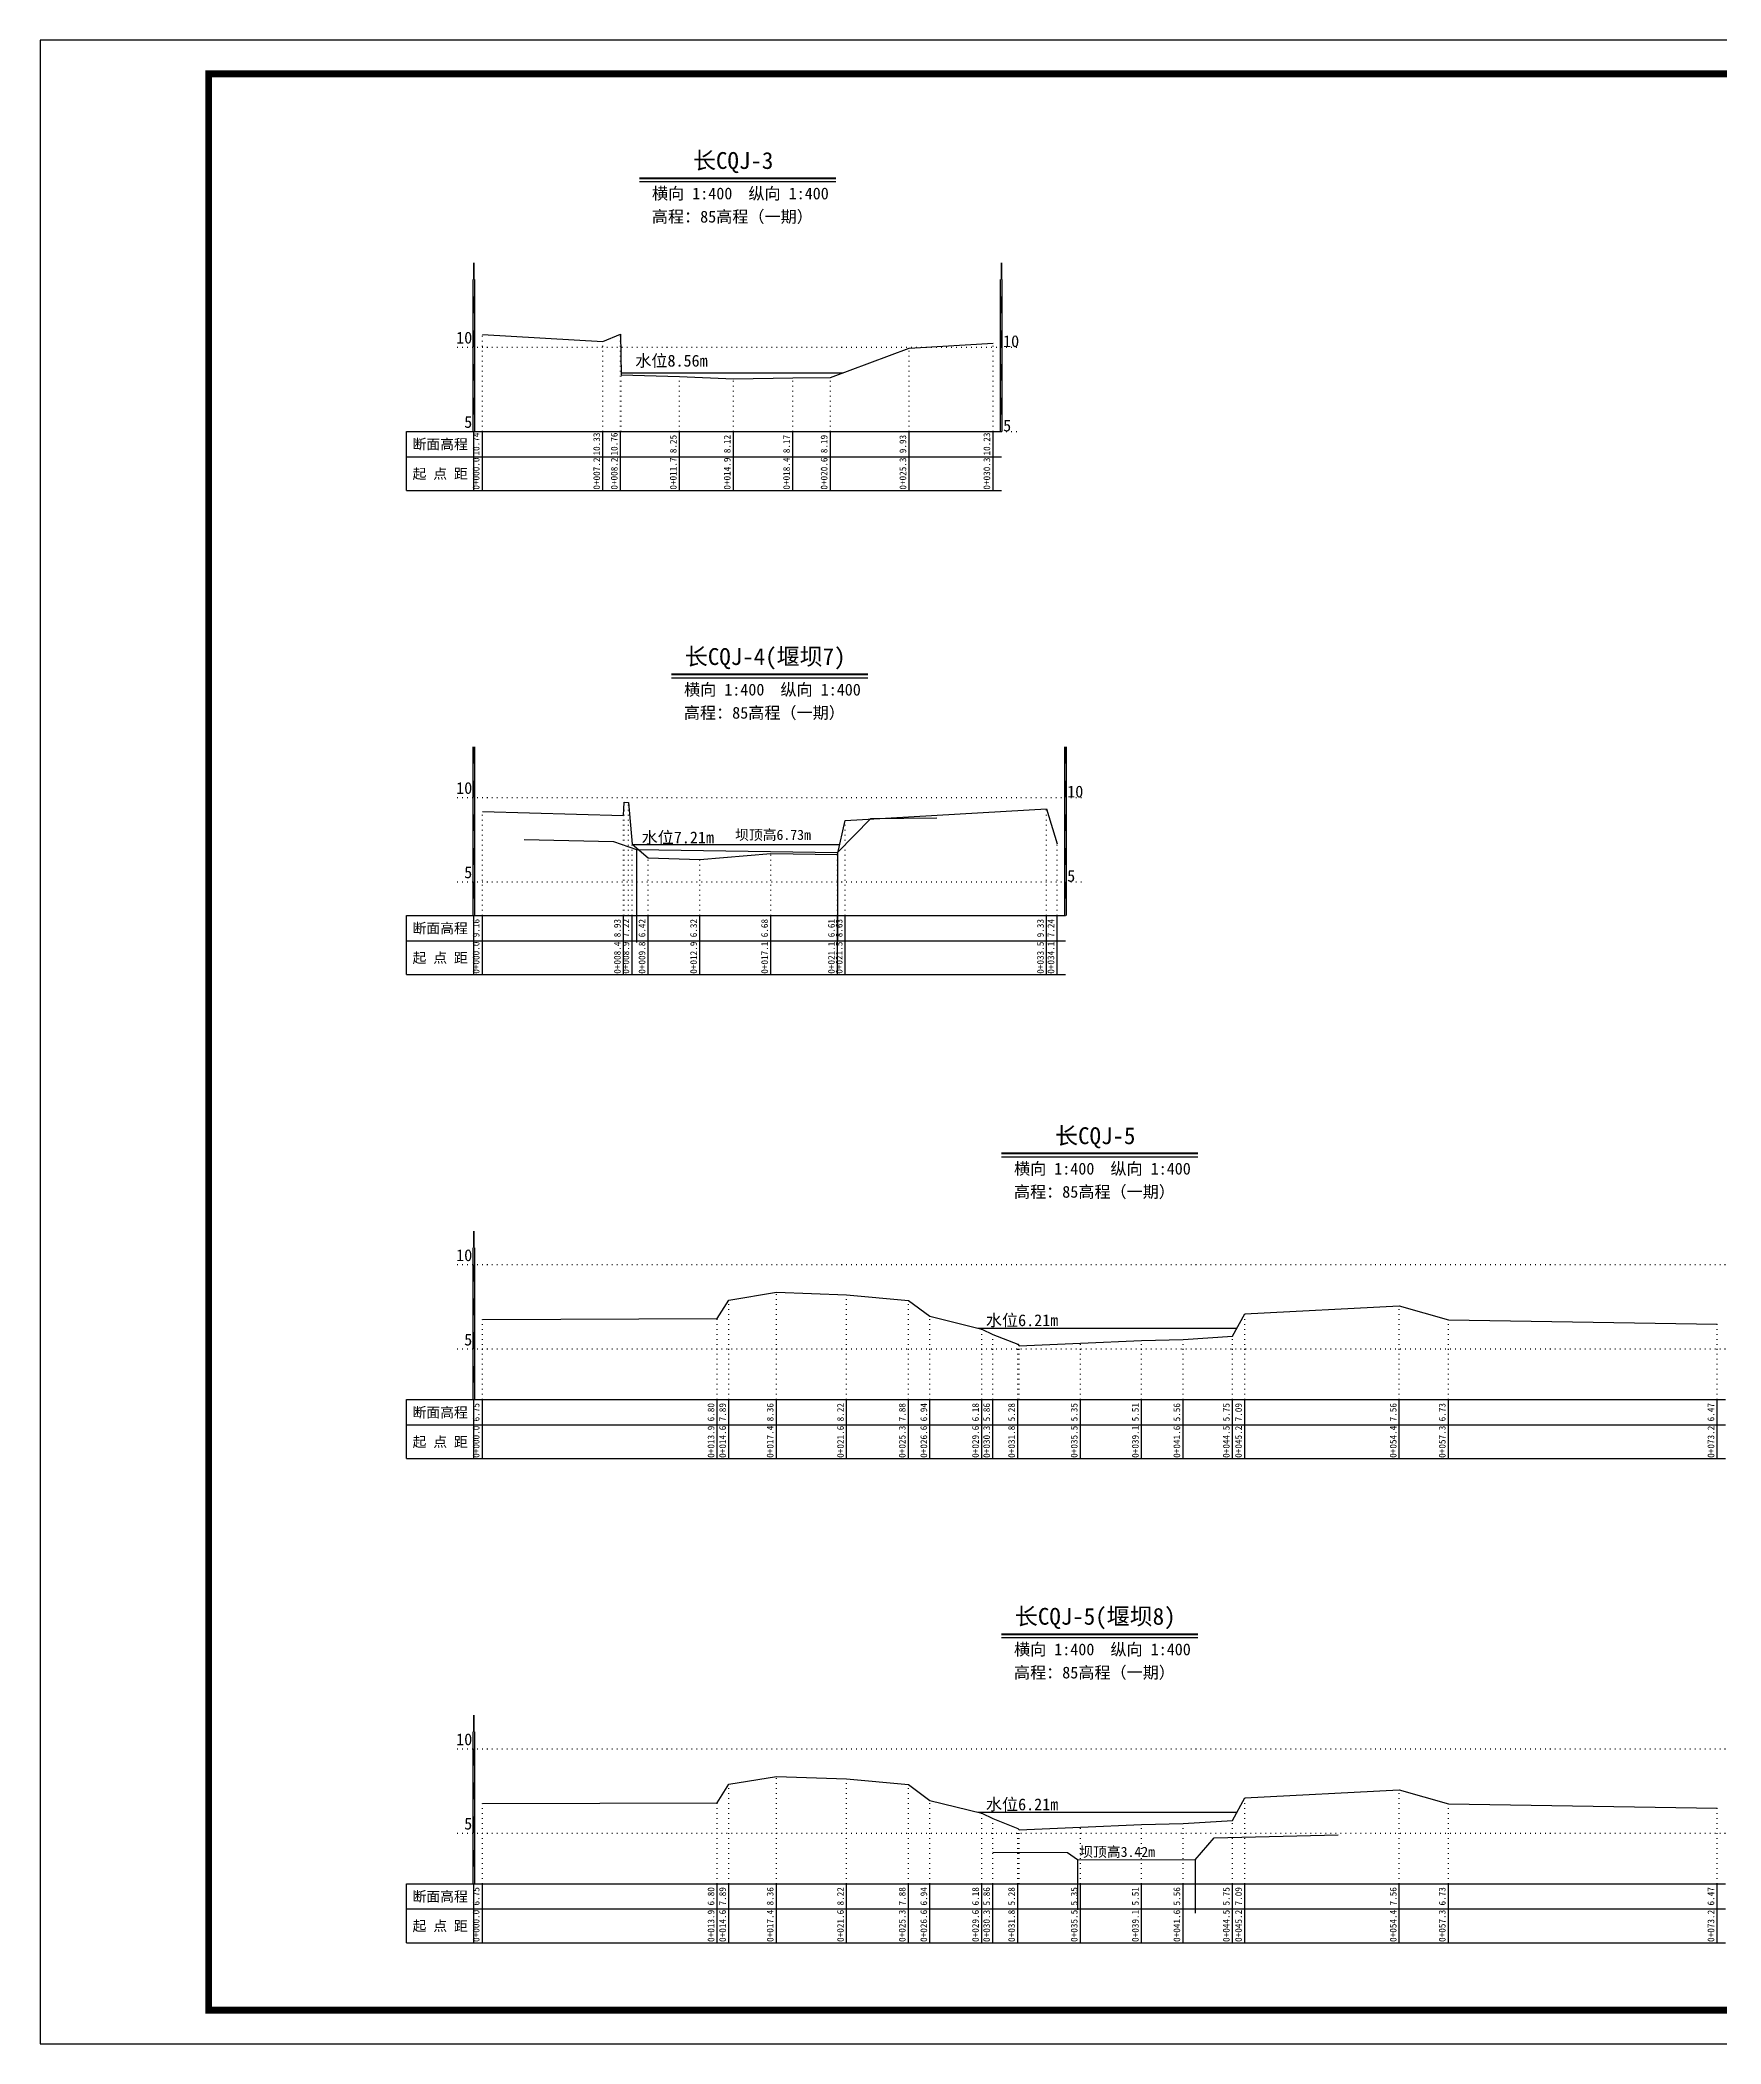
# Model space of a CAD drawing. Header units: millimetres. Extents: x 519117 to 519987, y 3371934 to 3372231.
# Drawn here: x 519566.9 to 519816.1, y 3371934.2 to 3372231.2 of the extents above; entities that cross this region are included whole.
import ezdxf
from ezdxf.enums import TextEntityAlignment as Align

# ---------------------------------------------------------------- set-up
doc = ezdxf.new("R2010")
doc.units = ezdxf.units.MM
doc.header["$LTSCALE"] = 0.4
doc.header["$MEASUREMENT"] = 0
doc.linetypes.add('X4', pattern=[1.6, 0, -1.6])
for name, color, linetype in [('DMX', 1, 'Continuous'), ('zdm1', 5, 'Continuous'), ('ZDMT5', 3, 'Continuous'), ('图框', 7, 'Continuous'), ('堰坝', 7, 'Continuous'), ('断面名称', 5, 'Continuous'), ('比例尺', 3, 'Continuous'), ('水位', 7, 'Continuous')]:
    doc.layers.add(name, color=color, linetype=linetype)
doc.styles.add('HDM', font='仿宋_GB2312.ttf')

msp = doc.modelspace()

# ---------------------------------------------------------------- linework, layer by layer
at = {"layer": 'DMX', "linetype": 'Continuous', "flags": 128}
for points in [[(519632.46, 3372187.52), (519650.33, 3372186.5), (519652.93, 3372187.57), (519653.06, 3372181.57), (519661.68, 3372181.3), (519669.68, 3372180.97), (519678.48, 3372181.1), (519684.06, 3372181.15), (519695.73, 3372185.5), (519708.18, 3372186.25)], [(519632.46, 3372116.82), (519653.41, 3372116.25), (519653.51, 3372118.22), (519654.11, 3372118.17), (519654.66, 3372111.97), (519657.06, 3372109.97), (519664.71, 3372109.72), (519675.23, 3372110.62), (519685.13, 3372110.45), (519686.28, 3372115.5), (519716.13, 3372117.25), (519717.68, 3372112.02)], [(519632.46, 3372041.55), (519667.28, 3372041.67), (519669.01, 3372044.4), (519676.06, 3372045.57), (519686.48, 3372045.22), (519695.63, 3372044.37), (519698.83, 3372042.02), (519706.51, 3372040.12), (519708.16, 3372039.32), (519711.86, 3372037.87), (519712.08, 3372037.65), (519721.13, 3372038.05), (519730.21, 3372038.45), (519736.36, 3372038.57), (519743.68, 3372039.05), (519745.51, 3372042.4), (519768.43, 3372043.57), (519775.71, 3372041.5), (519815.56, 3372040.85)], [(519632.46, 3371969.8), (519667.28, 3371969.92), (519669.01, 3371972.65), (519676.06, 3371973.82), (519686.48, 3371973.47), (519695.63, 3371972.62), (519698.83, 3371970.27), (519706.51, 3371968.37), (519708.16, 3371967.57), (519711.86, 3371966.12), (519712.08, 3371965.9), (519721.13, 3371966.3), (519730.21, 3371966.7), (519736.36, 3371966.82), (519743.68, 3371967.3), (519745.51, 3371970.65), (519768.43, 3371971.82), (519775.71, 3371969.75), (519815.56, 3371969.1)]]:
    msp.add_lwpolyline(points, dxfattribs=at)
at = {"layer": 'zdm1', "linetype": 'Continuous'}
for p, q in [((519631.08, 3372173.17), (519631.08, 3372195.67)), ((519631.33, 3372173.17), (519631.33, 3372195.67)), ((519709.31, 3372173.17), (519709.31, 3372195.67)), ((519709.56, 3372173.17), (519709.56, 3372195.67)), ((519621.21, 3372173.17), (519632.46, 3372173.17)), ((519621.21, 3372164.42), (519621.21, 3372173.17)), ((519631.21, 3372164.42), (519631.21, 3372173.17)), ((519632.46, 3372173.17), (519709.43, 3372173.17)), ((519621.21, 3372169.42), (519709.43, 3372169.42)), ((519621.21, 3372164.42), (519709.43, 3372164.42)), ((519631.08, 3372101.42), (519631.08, 3372126.42)), ((519631.33, 3372101.42), (519631.33, 3372126.42)), ((519718.81, 3372101.42), (519718.81, 3372126.42)), ((519719.06, 3372101.42), (519719.06, 3372126.42)), ((519621.21, 3372101.42), (519632.46, 3372101.42)), ((519621.21, 3372092.67), (519621.21, 3372101.42)), ((519631.21, 3372092.67), (519631.21, 3372101.42)), ((519632.46, 3372101.42), (519718.93, 3372101.42)), ((519621.21, 3372097.67), (519718.93, 3372097.67)), ((519621.21, 3372092.67), (519718.93, 3372092.67)), ((519631.08, 3372029.67), (519631.08, 3372052.17)), ((519631.33, 3372029.67), (519631.33, 3372052.17)), ((519621.21, 3372029.67), (519632.46, 3372029.67)), ((519621.21, 3372020.92), (519621.21, 3372029.67)), ((519631.21, 3372020.92), (519631.21, 3372029.67)), ((519632.46, 3372029.67), (519816.81, 3372029.67)), ((519621.21, 3372025.92), (519816.81, 3372025.92)), ((519621.21, 3372020.92), (519816.81, 3372020.92)), ((519631.08, 3371957.92), (519631.08, 3371980.42)), ((519631.33, 3371957.92), (519631.33, 3371980.42)), ((519621.21, 3371957.92), (519632.46, 3371957.92)), ((519621.21, 3371949.17), (519621.21, 3371957.92)), ((519631.21, 3371949.17), (519631.21, 3371957.92)), ((519632.46, 3371957.92), (519816.81, 3371957.92)), ((519621.21, 3371954.17), (519816.81, 3371954.17)), ((519621.21, 3371949.17), (519816.81, 3371949.17))]:
    msp.add_line(p, q, dxfattribs=at)
at = {"layer": 'zdm1', "linetype": 'X4'}
for p, q in [((519628.71, 3372185.67), (519711.93, 3372185.67)), ((519628.71, 3372173.17), (519711.93, 3372173.17)), ((519628.71, 3372118.92), (519721.43, 3372118.92)), ((519628.71, 3372106.42), (519721.43, 3372106.42)), ((519628.71, 3372049.67), (519819.31, 3372049.67)), ((519628.71, 3372037.17), (519819.31, 3372037.17)), ((519628.71, 3371977.92), (519819.31, 3371977.92)), ((519628.71, 3371965.42), (519819.31, 3371965.42))]:
    msp.add_line(p, q, dxfattribs=at)
at = {"layer": 'zdm1', "linetype": 'Continuous', "flags": 128}
for points in [[(519631.21, 3372195.67, 0.25, 0.25, 0), (519631.21, 3372198.17, 0.25, 0.25, 0)], [(519709.43, 3372195.67, 0.25, 0.25, 0), (519709.43, 3372198.17, 0.25, 0.25, 0)], [(519631.21, 3372190.67, 0.25, 0.25, 0), (519631.21, 3372193.17, 0.25, 0.25, 0)], [(519709.43, 3372190.67, 0.25, 0.25, 0), (519709.43, 3372193.17, 0.25, 0.25, 0)], [(519631.21, 3372185.67, 0.25, 0.25, 0), (519631.21, 3372188.17, 0.25, 0.25, 0)], [(519709.43, 3372185.67, 0.25, 0.25, 0), (519709.43, 3372188.17, 0.25, 0.25, 0)], [(519631.21, 3372180.67, 0.25, 0.25, 0), (519631.21, 3372183.17, 0.25, 0.25, 0)], [(519709.43, 3372180.67, 0.25, 0.25, 0), (519709.43, 3372183.17, 0.25, 0.25, 0)], [(519631.21, 3372175.67, 0.25, 0.25, 0), (519631.21, 3372178.17, 0.25, 0.25, 0)], [(519709.43, 3372175.67, 0.25, 0.25, 0), (519709.43, 3372178.17, 0.25, 0.25, 0)], [(519631.21, 3372123.92, 0.25, 0.25, 0), (519631.21, 3372126.42, 0.25, 0.25, 0)], [(519718.93, 3372123.92, 0.25, 0.25, 0), (519718.93, 3372126.42, 0.25, 0.25, 0)], [(519631.21, 3372118.92, 0.25, 0.25, 0), (519631.21, 3372121.42, 0.25, 0.25, 0)], [(519718.93, 3372118.92, 0.25, 0.25, 0), (519718.93, 3372121.42, 0.25, 0.25, 0)], [(519631.21, 3372113.92, 0.25, 0.25, 0), (519631.21, 3372116.42, 0.25, 0.25, 0)], [(519718.93, 3372113.92, 0.25, 0.25, 0), (519718.93, 3372116.42, 0.25, 0.25, 0)], [(519631.21, 3372108.92, 0.25, 0.25, 0), (519631.21, 3372111.42, 0.25, 0.25, 0)], [(519718.93, 3372108.92, 0.25, 0.25, 0), (519718.93, 3372111.42, 0.25, 0.25, 0)], [(519631.21, 3372103.92, 0.25, 0.25, 0), (519631.21, 3372106.42, 0.25, 0.25, 0)], [(519718.93, 3372103.92, 0.25, 0.25, 0), (519718.93, 3372106.42, 0.25, 0.25, 0)], [(519631.21, 3372052.17, 0.25, 0.25, 0), (519631.21, 3372054.67, 0.25, 0.25, 0)], [(519631.21, 3372047.17, 0.25, 0.25, 0), (519631.21, 3372049.67, 0.25, 0.25, 0)], [(519631.21, 3372042.17, 0.25, 0.25, 0), (519631.21, 3372044.67, 0.25, 0.25, 0)], [(519631.21, 3372037.17, 0.25, 0.25, 0), (519631.21, 3372039.67, 0.25, 0.25, 0)], [(519631.21, 3372032.17, 0.25, 0.25, 0), (519631.21, 3372034.67, 0.25, 0.25, 0)], [(519631.21, 3371980.42, 0.25, 0.25, 0), (519631.21, 3371982.92, 0.25, 0.25, 0)], [(519631.21, 3371975.42, 0.25, 0.25, 0), (519631.21, 3371977.92, 0.25, 0.25, 0)], [(519631.21, 3371970.42, 0.25, 0.25, 0), (519631.21, 3371972.92, 0.25, 0.25, 0)], [(519631.21, 3371965.42, 0.25, 0.25, 0), (519631.21, 3371967.92, 0.25, 0.25, 0)], [(519631.21, 3371960.42, 0.25, 0.25, 0), (519631.21, 3371962.92, 0.25, 0.25, 0)]]:
    msp.add_lwpolyline(points, format="xyseb", dxfattribs=at)
at = {"layer": 'ZDMT5', "linetype": 'X4'}
for p, q in [((519632.46, 3372173.17), (519632.46, 3372187.52)), ((519650.33, 3372173.17), (519650.33, 3372186.5)), ((519652.93, 3372173.17), (519652.93, 3372187.57)), ((519708.18, 3372173.17), (519708.18, 3372186.25)), ((519695.73, 3372173.17), (519695.73, 3372185.5)), ((519653.06, 3372173.17), (519653.06, 3372181.57)), ((519661.68, 3372173.17), (519661.68, 3372181.3)), ((519669.68, 3372173.17), (519669.68, 3372180.97)), ((519678.48, 3372173.17), (519678.48, 3372181.1)), ((519684.06, 3372173.17), (519684.06, 3372181.15)), ((519653.51, 3372101.42), (519653.51, 3372118.22)), ((519654.11, 3372101.42), (519654.11, 3372118.17)), ((519716.13, 3372101.42), (519716.13, 3372117.25)), ((519632.46, 3372101.42), (519632.46, 3372116.82)), ((519653.41, 3372101.42), (519653.41, 3372116.25)), ((519686.28, 3372101.42), (519686.28, 3372115.5)), ((519654.66, 3372101.42), (519654.66, 3372111.97)), ((519717.68, 3372101.42), (519717.68, 3372112.02)), ((519657.06, 3372101.42), (519657.06, 3372109.97)), ((519664.71, 3372101.42), (519664.71, 3372109.72)), ((519675.23, 3372101.42), (519675.23, 3372110.62)), ((519685.13, 3372101.42), (519685.13, 3372110.45)), ((519669.01, 3372029.67), (519669.01, 3372044.4)), ((519676.06, 3372029.67), (519676.06, 3372045.57)), ((519686.48, 3372029.67), (519686.48, 3372045.22)), ((519695.63, 3372029.67), (519695.63, 3372044.37)), ((519768.43, 3372029.67), (519768.43, 3372043.57)), ((519632.46, 3372029.67), (519632.46, 3372041.55)), ((519667.28, 3372029.67), (519667.28, 3372041.67)), ((519698.83, 3372029.67), (519698.83, 3372042.02)), ((519706.51, 3372029.67), (519706.51, 3372040.12)), ((519745.51, 3372029.67), (519745.51, 3372042.4)), ((519775.71, 3372029.67), (519775.71, 3372041.5)), ((519815.56, 3372029.67), (519815.56, 3372040.85)), ((519708.16, 3372029.67), (519708.16, 3372039.32)), ((519711.86, 3372029.67), (519711.86, 3372037.87)), ((519712.08, 3372029.67), (519712.08, 3372037.65)), ((519721.13, 3372029.67), (519721.13, 3372038.05)), ((519730.21, 3372029.67), (519730.21, 3372038.45)), ((519736.36, 3372029.67), (519736.36, 3372038.57)), ((519743.68, 3372029.67), (519743.68, 3372039.05)), ((519669.01, 3371957.92), (519669.01, 3371972.65)), ((519676.06, 3371957.92), (519676.06, 3371973.82)), ((519686.48, 3371957.92), (519686.48, 3371973.47)), ((519695.63, 3371957.92), (519695.63, 3371972.62)), ((519768.43, 3371957.92), (519768.43, 3371971.82)), ((519632.46, 3371957.92), (519632.46, 3371969.8)), ((519667.28, 3371957.92), (519667.28, 3371969.92)), ((519698.83, 3371957.92), (519698.83, 3371970.27)), ((519745.51, 3371957.92), (519745.51, 3371970.65)), ((519775.71, 3371957.92), (519775.71, 3371969.75)), ((519815.56, 3371957.92), (519815.56, 3371969.1)), ((519706.51, 3371957.92), (519706.51, 3371968.37)), ((519708.16, 3371957.92), (519708.16, 3371967.57)), ((519711.86, 3371957.92), (519711.86, 3371966.12)), ((519712.08, 3371957.92), (519712.08, 3371965.9)), ((519721.13, 3371957.92), (519721.13, 3371966.3)), ((519730.21, 3371957.92), (519730.21, 3371966.7)), ((519736.36, 3371957.92), (519736.36, 3371966.82)), ((519743.68, 3371957.92), (519743.68, 3371967.3))]:
    msp.add_line(p, q, dxfattribs=at)
at = {"layer": 'ZDMT5', "linetype": 'Continuous'}
for p, q in [((519632.46, 3372164.42), (519632.46, 3372173.17)), ((519650.33, 3372164.42), (519650.33, 3372173.17)), ((519652.93, 3372164.42), (519652.93, 3372173.17)), ((519661.68, 3372164.42), (519661.68, 3372173.17)), ((519669.68, 3372164.42), (519669.68, 3372173.17)), ((519678.48, 3372164.42), (519678.48, 3372173.17)), ((519684.06, 3372164.42), (519684.06, 3372173.17)), ((519695.73, 3372164.42), (519695.73, 3372173.17)), ((519708.18, 3372164.42), (519708.18, 3372173.17)), ((519632.46, 3372092.67), (519632.46, 3372101.42)), ((519653.41, 3372092.67), (519653.41, 3372101.42)), ((519654.66, 3372092.67), (519654.66, 3372101.42)), ((519657.06, 3372092.67), (519657.06, 3372101.42)), ((519664.71, 3372092.67), (519664.71, 3372101.42)), ((519675.23, 3372092.67), (519675.23, 3372101.42)), ((519685.13, 3372092.67), (519685.13, 3372101.42)), ((519686.28, 3372092.67), (519686.28, 3372101.42)), ((519716.13, 3372092.67), (519716.13, 3372101.42)), ((519717.68, 3372092.67), (519717.68, 3372101.42)), ((519632.46, 3372020.92), (519632.46, 3372029.67)), ((519667.28, 3372020.92), (519667.28, 3372029.67)), ((519669.01, 3372020.92), (519669.01, 3372029.67)), ((519676.06, 3372020.92), (519676.06, 3372029.67)), ((519686.48, 3372020.92), (519686.48, 3372029.67)), ((519695.63, 3372020.92), (519695.63, 3372029.67)), ((519698.83, 3372020.92), (519698.83, 3372029.67)), ((519706.51, 3372020.92), (519706.51, 3372029.67)), ((519708.16, 3372020.92), (519708.16, 3372029.67)), ((519711.86, 3372020.92), (519711.86, 3372029.67)), ((519721.13, 3372020.92), (519721.13, 3372029.67)), ((519730.21, 3372020.92), (519730.21, 3372029.67)), ((519736.36, 3372020.92), (519736.36, 3372029.67)), ((519743.68, 3372020.92), (519743.68, 3372029.67)), ((519745.51, 3372020.92), (519745.51, 3372029.67)), ((519768.43, 3372020.92), (519768.43, 3372029.67)), ((519775.71, 3372020.92), (519775.71, 3372029.67)), ((519815.56, 3372020.92), (519815.56, 3372029.67)), ((519632.46, 3371949.17), (519632.46, 3371957.92)), ((519667.28, 3371949.17), (519667.28, 3371957.92)), ((519669.01, 3371949.17), (519669.01, 3371957.92)), ((519676.06, 3371949.17), (519676.06, 3371957.92)), ((519686.48, 3371949.17), (519686.48, 3371957.92)), ((519695.63, 3371949.17), (519695.63, 3371957.92)), ((519698.83, 3371949.17), (519698.83, 3371957.92)), ((519706.51, 3371949.17), (519706.51, 3371957.92)), ((519708.16, 3371949.17), (519708.16, 3371957.92)), ((519711.86, 3371949.17), (519711.86, 3371957.92)), ((519721.13, 3371949.17), (519721.13, 3371957.92)), ((519730.21, 3371949.17), (519730.21, 3371957.92)), ((519736.36, 3371949.17), (519736.36, 3371957.92)), ((519743.68, 3371949.17), (519743.68, 3371957.92)), ((519745.51, 3371949.17), (519745.51, 3371957.92)), ((519768.43, 3371949.17), (519768.43, 3371957.92)), ((519775.71, 3371949.17), (519775.71, 3371957.92)), ((519815.56, 3371949.17), (519815.56, 3371957.92))]:
    msp.add_line(p, q, dxfattribs=at)
at = {"layer": '图框', "flags": 128}
msp.add_lwpolyline([(519566.88, 3371934.17), (519986.88, 3371934.17), (519986.88, 3372231.17), (519566.88, 3372231.17)], close=True, dxfattribs=at)
at = {"layer": '图框', "const_width": 1, "flags": 128}
msp.add_lwpolyline([(519591.88, 3371939.17), (519981.88, 3371939.17), (519981.88, 3372226.17), (519591.88, 3372226.17)], close=True, dxfattribs=at)
at = {"layer": '堰坝', "linetype": 'Continuous', "flags": 128}
for points in [[(519638.68, 3372112.67), (519651.93, 3372112.4), (519655.3, 3372111.2), (519685.13, 3372110.75), (519690.05, 3372115.8), (519699.84, 3372115.92)], [(519655.3, 3372111.2), (519655.3, 3372097.43)], [(519685.13, 3372110.75), (519685.13, 3372097.6)], [(519708.17, 3371962.57), (519719.21, 3371962.52), (519720.7, 3371961.49), (519738.15, 3371961.47), (519740.98, 3371964.72), (519759.38, 3371965.14)], [(519720.7, 3371961.49), (519720.7, 3371954.04)], [(519738.15, 3371961.47), (519738.15, 3371953.55)]]:
    msp.add_lwpolyline(points, dxfattribs=at)
at = {"layer": '比例尺', "color": 3, "linetype": 'Continuous', "lineweight": 40}
for p, q in [((519655.76, 3372210.71), (519684.88, 3372210.71)), ((519660.51, 3372137.17), (519689.63, 3372137.17)), ((519709.44, 3372066.17), (519738.57, 3372066.17)), ((519709.44, 3371994.92), (519738.57, 3371994.92))]:
    msp.add_line(p, q, dxfattribs=at)
at = {"layer": '比例尺', "color": 3, "linetype": 'Continuous'}
for p, q in [((519655.76, 3372210.21), (519684.88, 3372210.21)), ((519660.51, 3372136.67), (519689.63, 3372136.67)), ((519709.44, 3372065.67), (519738.57, 3372065.67)), ((519709.44, 3371994.42), (519738.57, 3371994.42))]:
    msp.add_line(p, q, dxfattribs=at)
at = {"layer": '水位', "color": 6, "linetype": 'Continuous', "flags": 128}
for points in [[(519653.05, 3372181.85), (519685.94, 3372181.85)], [(519654.82, 3372111.96), (519685.47, 3372111.96)], [(519705.96, 3372040.26), (519744.34, 3372040.26)], [(519705.96, 3371968.51), (519744.34, 3371968.51)]]:
    msp.add_lwpolyline(points, dxfattribs=at)

# ---------------------------------------------------------------- texts
at = {"layer": 'zdm1', "linetype": 'Continuous', "style": 'HDM'}
for s, p in [('10', (519630.96, 3372185.67)), ('5', (519630.96, 3372173.17)), ('10', (519630.96, 3372118.92)), ('5', (519630.96, 3372106.42)), ('10', (519630.96, 3372049.67)), ('5', (519630.96, 3372037.17)), ('10', (519630.96, 3371977.92)), ('5', (519630.96, 3371965.42))]:
    msp.add_text(s, height=1.75, dxfattribs=at).set_placement(p, align=Align.BOTTOM_RIGHT)
for s, p in [('10', (519709.68, 3372185.67)), ('5', (519709.68, 3372173.17)), ('10', (519719.18, 3372118.92)), ('5', (519719.18, 3372106.42))]:
    msp.add_text(s, height=1.75, dxfattribs=at).set_placement(p)
for s, p in [('断面高程', (519626.21, 3372171.3)), ('起 点 距', (519626.21, 3372166.92)), ('断面高程', (519626.21, 3372099.55)), ('起 点 距', (519626.21, 3372095.17)), ('断面高程', (519626.21, 3372027.8)), ('起 点 距', (519626.21, 3372023.42)), ('断面高程', (519626.21, 3371956.05)), ('起 点 距', (519626.21, 3371951.67))]:
    msp.add_text(s, height=1.5, dxfattribs=at).set_placement(p, align=Align.MIDDLE)
at = {"layer": 'ZDMT5', "linetype": 'Continuous', "style": 'HDM'}
for s, p in [('10.74', (519632.33, 3372171.3)), ('10.33', (519650.21, 3372171.3)), ('10.76', (519652.81, 3372171.3)), ('8.25', (519661.56, 3372171.3)), ('8.12', (519669.56, 3372171.3)), ('8.17', (519678.36, 3372171.3)), ('8.19', (519683.93, 3372171.3)), ('9.93', (519695.61, 3372171.3)), ('10.23', (519708.06, 3372171.3)), ('0+000.0', (519632.33, 3372166.92)), ('0+007.2', (519650.21, 3372166.92)), ('0+008.2', (519652.81, 3372166.92)), ('0+011.7', (519661.56, 3372166.92)), ('0+014.9', (519669.56, 3372166.92)), ('0+018.4', (519678.36, 3372166.92)), ('0+020.6', (519683.93, 3372166.92)), ('0+025.3', (519695.61, 3372166.92)), ('0+030.3', (519708.06, 3372166.92)), ('9.16', (519632.33, 3372099.55)), ('8.93', (519653.28, 3372099.55)), ('7.22', (519654.53, 3372099.55)), ('6.42', (519656.93, 3372099.55)), ('6.32', (519664.58, 3372099.55)), ('6.68', (519675.11, 3372099.55)), ('6.61', (519685.01, 3372099.55)), ('8.63', (519686.16, 3372099.55)), ('9.33', (519716.01, 3372099.55)), ('7.24', (519717.56, 3372099.55)), ('0+000.0', (519632.33, 3372095.17)), ('0+008.4', (519653.28, 3372095.17)), ('0+008.9', (519654.53, 3372095.17)), ('0+009.8', (519656.93, 3372095.17)), ('0+012.9', (519664.58, 3372095.17)), ('0+017.1', (519675.11, 3372095.17)), ('0+021.1', (519685.01, 3372095.17)), ('0+021.5', (519686.16, 3372095.17)), ('0+033.5', (519716.01, 3372095.17)), ('0+034.1', (519717.56, 3372095.17)), ('6.75', (519632.33, 3372027.8)), ('6.80', (519667.16, 3372027.8)), ('7.89', (519668.88, 3372027.8)), ('8.36', (519675.93, 3372027.8)), ('8.22', (519686.36, 3372027.8)), ('7.88', (519695.51, 3372027.8)), ('6.94', (519698.71, 3372027.8)), ('6.18', (519706.38, 3372027.8)), ('5.86', (519708.03, 3372027.8)), ('5.28', (519711.73, 3372027.8)), ('5.35', (519721.01, 3372027.8)), ('5.51', (519730.08, 3372027.8)), ('5.56', (519736.23, 3372027.8)), ('5.75', (519743.56, 3372027.8)), ('7.09', (519745.38, 3372027.8)), ('7.56', (519768.31, 3372027.8)), ('6.73', (519775.58, 3372027.8)), ('6.47', (519815.43, 3372027.8)), ('0+000.0', (519632.33, 3372023.42)), ('0+013.9', (519667.16, 3372023.42)), ('0+014.6', (519668.88, 3372023.42)), ('0+017.4', (519675.93, 3372023.42)), ('0+021.6', (519686.36, 3372023.42)), ('0+025.3', (519695.51, 3372023.42)), ('0+026.6', (519698.71, 3372023.42)), ('0+029.6', (519706.38, 3372023.42)), ('0+030.3', (519708.03, 3372023.42)), ('0+031.8', (519711.73, 3372023.42)), ('0+035.5', (519721.01, 3372023.42)), ('0+039.1', (519730.08, 3372023.42)), ('0+041.6', (519736.23, 3372023.42)), ('0+044.5', (519743.56, 3372023.42)), ('0+045.2', (519745.38, 3372023.42)), ('0+054.4', (519768.31, 3372023.42)), ('0+057.3', (519775.58, 3372023.42)), ('0+073.2', (519815.43, 3372023.42)), ('6.75', (519632.33, 3371956.05)), ('6.80', (519667.16, 3371956.05)), ('7.89', (519668.88, 3371956.05)), ('8.36', (519675.93, 3371956.05)), ('8.22', (519686.36, 3371956.05)), ('7.88', (519695.51, 3371956.05)), ('6.94', (519698.71, 3371956.05)), ('6.18', (519706.38, 3371956.05)), ('5.86', (519708.03, 3371956.05)), ('5.28', (519711.73, 3371956.05)), ('5.35', (519721.01, 3371956.05)), ('5.51', (519730.08, 3371956.05)), ('5.56', (519736.23, 3371956.05)), ('5.75', (519743.56, 3371956.05)), ('7.09', (519745.38, 3371956.05)), ('7.56', (519768.31, 3371956.05)), ('6.73', (519775.58, 3371956.05)), ('6.47', (519815.43, 3371956.05)), ('0+000.0', (519632.33, 3371951.67)), ('0+013.9', (519667.16, 3371951.67)), ('0+014.6', (519668.88, 3371951.67)), ('0+017.4', (519675.93, 3371951.67)), ('0+021.6', (519686.36, 3371951.67)), ('0+025.3', (519695.51, 3371951.67)), ('0+026.6', (519698.71, 3371951.67)), ('0+029.6', (519706.38, 3371951.67)), ('0+030.3', (519708.03, 3371951.67)), ('0+031.8', (519711.73, 3371951.67)), ('0+035.5', (519721.01, 3371951.67)), ('0+039.1', (519730.08, 3371951.67)), ('0+041.6', (519736.23, 3371951.67)), ('0+044.5', (519743.56, 3371951.67)), ('0+045.2', (519745.38, 3371951.67)), ('0+054.4', (519768.31, 3371951.67)), ('0+057.3', (519775.58, 3371951.67)), ('0+073.2', (519815.43, 3371951.67))]:
    msp.add_text(s, height=1, rotation=90, dxfattribs=at).set_placement(p, align=Align.BOTTOM_CENTER)
at = {"layer": '堰坝', "color": 11, "linetype": 'Continuous', "style": 'HDM'}
for s, p in [('坝顶高6.73m', (519675.56, 3372113.41)), ('坝顶高3.42m', (519726.59, 3371962.67))]:
    msp.add_text(s, height=1.5, dxfattribs=at).set_placement(p, align=Align.MIDDLE)
at = {"layer": '断面名称', "color": 5, "linetype": 'Continuous', "style": 'HDM'}
for s, p in [('长CQJ-3', (519669.65, 3372213.18)), ('长CQJ-4(堰坝7)', (519674.4, 3372139.64)), ('长CQJ-5', (519723.34, 3372068.64)), ('长CQJ-5(堰坝8)', (519723.34, 3371997.39))]:
    msp.add_text(s, height=2.5, dxfattribs=at).set_placement(p, align=Align.MIDDLE)
at = {"layer": '比例尺', "color": 3, "linetype": 'Continuous', "style": 'HDM'}
for s, p in [('横向 1:400  纵向 1:400', (519683.83, 3372207.04)), ('高程：85高程（一期）', (519681.46, 3372203.6)), ('横向 1:400  纵向 1:400', (519688.58, 3372133.5)), ('高程：85高程（一期）', (519686.21, 3372130.07)), ('横向 1:400  纵向 1:400', (519737.51, 3372062.5)), ('高程：85高程（一期）', (519735.15, 3372059.07)), ('横向 1:400  纵向 1:400', (519737.51, 3371991.25)), ('高程：85高程（一期）', (519735.15, 3371987.82))]:
    msp.add_text(s, height=1.75, dxfattribs=at).set_placement(p, align=Align.BOTTOM_RIGHT)
at = {"layer": '水位', "color": 6, "linetype": 'Continuous', "style": 'HDM'}
for s, p in [('水位8.56m', (519660.5, 3372183.69)), ('水位7.21m', (519661.44, 3372113.03)), ('水位6.21m', (519712.49, 3372041.47)), ('水位6.21m', (519712.49, 3371969.72))]:
    msp.add_text(s, height=1.75, dxfattribs=at).set_placement(p, align=Align.MIDDLE)

doc.saveas('drawing.dxf')
